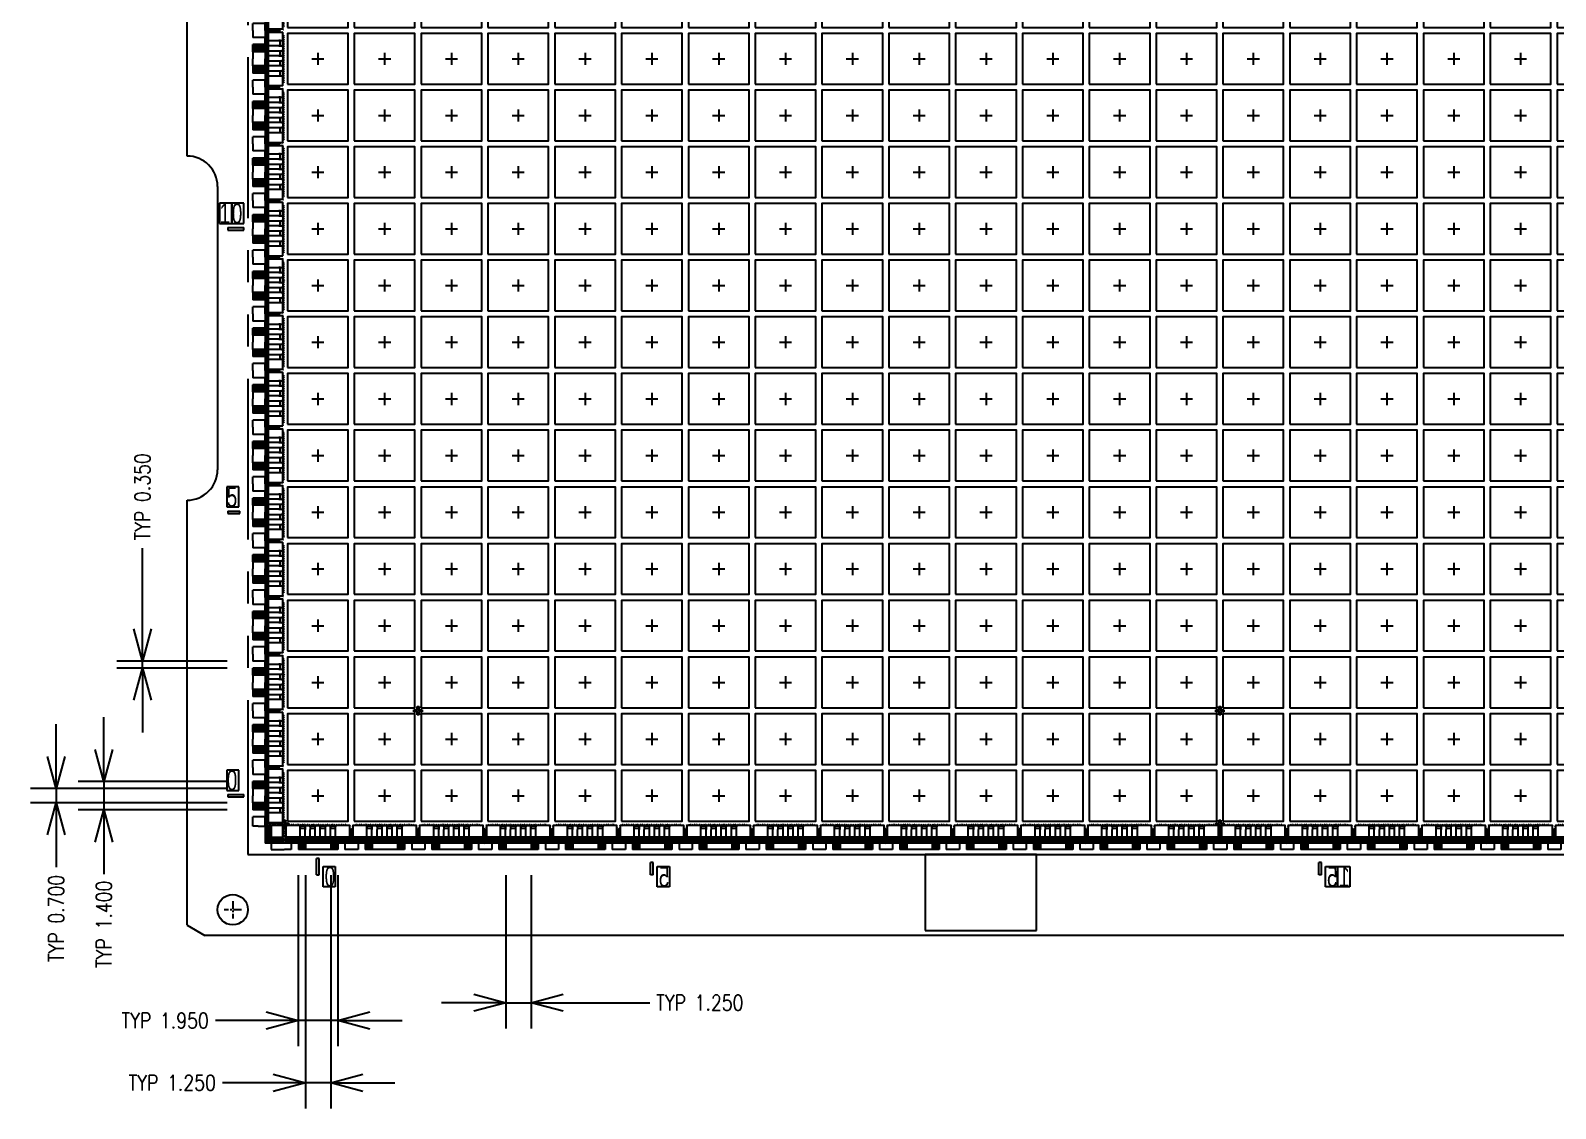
# Model space of a CAD drawing. Extents: x 24 to 818, y 14 to 516.
# Drawn here: x 54.6 to 205.2, y 272.7 to 379.2 of the extents above; entities that cross this region are included whole.
import ezdxf

# ---------------------------------------------------------------- set-up
doc = ezdxf.new("R2010")
doc.units = 0
doc.header["$LTSCALE"] = 12.7
doc.header["$MEASUREMENT"] = 0
doc.header["$PDMODE"] = 2
doc.linetypes.add('CENTER', pattern=[2, 1.25, -0.25, 0.25, -0.25])
doc.linetypes.add('PHANTOM', pattern=[2.5, 1.25, -0.25, 0.25, -0.25, 0.25, -0.25])
doc.layers.get('0').update_dxf_attribs({"linetype": 'CONTINUOUS'})
doc.layers.get('DEFPOINTS').update_dxf_attribs({"linetype": 'CONTINUOUS'})
for name, color, linetype in [('SH-02_CENTER', 2, 'CENTER'), ('SH-02_DIM', 4, 'CONTINUOUS'), ('SH-02_HATCH', 10, 'CONTINUOUS'), ('SH-02_HIDDEN', 6, 'CONTINUOUS'), ('SH-02_MISC', 5, 'CONTINUOUS'), ('SH-02_OBJECT', 7, 'CONTINUOUS'), ('SH-02_PHANTOM', 1, 'PHANTOM')]:
    doc.layers.add(name, color=color, linetype=linetype)
doc.styles.get("Standard").update_dxf_attribs({"font": 'simplex.shx', "width": 0.82})
doc.dimstyles.new('STANDARD$0', dxfattribs={"dimtxt": 0.18, "dimasz": 0.18, "dimexe": 0.18, "dimexo": 0.0625, "dimgap": 0.09, "dimtad": 0, "dimtih": 1, "dimtoh": 1, "dimdec": 4, "dimzin": 0, "dimdsep": 46, "dimtxsty": 'STANDARD', "dimcen": 0.09, "dimadec": 0, "dimazin": 0, "dimtfac": 1, "dimtdec": 4, "dimtofl": 0, "dimtmove": 0, "dimatfit": 3, "dimfxl": 1, "dimtolj": 1, "dimtzin": 0, "dimarcsym": 0})

# ---------------------------------------------------------------- blocks, each defined once
blk = doc.blocks.new('_Open30')
at = {"color": 0, "lineweight": -2}
for p, q in [((-1, 0.268), (0, 0)), ((0, 0), (-1, -0.268)), ((0, 0), (-1, 0))]:
    blk.add_line(p, q, dxfattribs=at)
blk = doc.blocks.new('*D1')
at = {"layer": 'DEFPOINTS', "color": 0, "ltscale": 0.05, "transparency": 16777216}
for p in [(76.57, 304.99), (61.85, 302.19), (76.57, 302.19)]:
    blk.add_point(p, dxfattribs=at)
at = {"layer": 'SH-02_DIM', "ltscale": 0.05, "transparency": 16777216}
for p, q in [((61.85, 308.16), (61.85, 311.34)), ((74.03, 304.99), (59.31, 304.99)), ((61.85, 304.99), (61.85, 302.19)), ((74.03, 302.19), (59.31, 302.19)), ((61.85, 299.01), (61.85, 295.84))]:
    blk.add_line(p, q, dxfattribs=at)
at = {"layer": 'SH-02_DIM', "ltscale": 0.05, "transparency": 16777216, "xscale": 3.175000000000011, "yscale": 3.175000000000011, "zscale": 3.175000000000011}
for p, rotation in [((61.85, 304.99), 270), ((61.85, 302.19), 90)]:
    blk.add_blockref('_Open30', p, dxfattribs=dict(at, rotation=rotation))
at = {"layer": 'SH-02_DIM', "ltscale": 0.05, "transparency": 16777216, "insert": (61.85, 290.88), "char_height": 1.524, "attachment_point": 5, "rotation": 90}
blk.add_mtext('\\A1;TYP 1.400', dxfattribs=at)
blk = doc.blocks.new('*D2')
at = {"layer": 'DEFPOINTS', "color": 0, "ltscale": 0.05, "transparency": 16777216}
for p in [(76.57, 304.29), (57.14, 302.89), (76.57, 302.89)]:
    blk.add_point(p, dxfattribs=at)
at = {"layer": 'SH-02_DIM', "ltscale": 0.05, "transparency": 16777216}
for p, q in [((57.14, 307.46), (57.14, 310.64)), ((74.03, 304.29), (54.6, 304.29)), ((57.14, 304.29), (57.14, 302.89)), ((74.03, 302.89), (54.6, 302.89)), ((57.14, 299.71), (57.14, 296.54))]:
    blk.add_line(p, q, dxfattribs=at)
at = {"layer": 'SH-02_DIM', "ltscale": 0.05, "transparency": 16777216, "xscale": 3.175000000000011, "yscale": 3.175000000000011, "zscale": 3.175000000000011}
for p, rotation in [((57.14, 304.29), 270), ((57.14, 302.89), 90)]:
    blk.add_blockref('_Open30', p, dxfattribs=dict(at, rotation=rotation))
at = {"layer": 'SH-02_DIM', "ltscale": 0.05, "transparency": 16777216, "insert": (57.14, 291.46), "char_height": 1.524, "attachment_point": 5, "rotation": 90}
blk.add_mtext('\\A1;TYP 0.700', dxfattribs=at)
blk = doc.blocks.new('*D13')
at = {"layer": 'DEFPOINTS', "color": 0, "ltscale": 0.05, "transparency": 16777216}
for p in [(81.05, 298.29), (84.95, 298.29), (84.95, 281.37)]:
    blk.add_point(p, dxfattribs=at)
at = {"layer": 'SH-02_DIM', "ltscale": 0.05, "transparency": 16777216}
for p, q in [((81.05, 295.75), (81.05, 278.83)), ((84.95, 295.75), (84.95, 278.83)), ((77.87, 281.37), (72.86, 281.37)), ((84.95, 281.37), (81.05, 281.37)), ((88.12, 281.37), (91.3, 281.37))]:
    blk.add_line(p, q, dxfattribs=at)
at = {"layer": 'SH-02_DIM', "ltscale": 0.05, "transparency": 16777216, "xscale": 3.175000000000011, "yscale": 3.175000000000011, "zscale": 3.175000000000011}
blk.add_blockref('_Open30', (81.05, 281.37), dxfattribs=at)
at = {"layer": 'SH-02_DIM', "ltscale": 0.05, "transparency": 16777216, "xscale": 3.175000000000011, "yscale": 3.175000000000011, "zscale": 3.175000000000011, "rotation": 180}
blk.add_blockref('_Open30', (84.95, 281.37), dxfattribs=at)
at = {"layer": 'SH-02_DIM', "ltscale": 0.05, "transparency": 16777216, "insert": (67.9, 281.37), "char_height": 1.524, "attachment_point": 5}
blk.add_mtext('\\A1;TYP 1.950', dxfattribs=at)
blk = doc.blocks.new('*D14')
at = {"layer": 'DEFPOINTS', "color": 0, "ltscale": 0.05, "transparency": 16777216}
for p in [(81.75, 298.29), (84.25, 298.29), (84.25, 275.23)]:
    blk.add_point(p, dxfattribs=at)
at = {"layer": 'SH-02_DIM', "ltscale": 0.05, "transparency": 16777216}
for p, q in [((81.75, 295.75), (81.75, 272.69)), ((84.25, 295.75), (84.25, 272.69)), ((78.57, 275.23), (73.56, 275.23)), ((84.25, 275.23), (81.75, 275.23)), ((87.42, 275.23), (90.6, 275.23))]:
    blk.add_line(p, q, dxfattribs=at)
at = {"layer": 'SH-02_DIM', "ltscale": 0.05, "transparency": 16777216, "xscale": 3.175000000000011, "yscale": 3.175000000000011, "zscale": 3.175000000000011}
blk.add_blockref('_Open30', (81.75, 275.23), dxfattribs=at)
at = {"layer": 'SH-02_DIM', "ltscale": 0.05, "transparency": 16777216, "xscale": 3.175000000000011, "yscale": 3.175000000000011, "zscale": 3.175000000000011, "rotation": 180}
blk.add_blockref('_Open30', (84.25, 275.23), dxfattribs=at)
at = {"layer": 'SH-02_DIM', "ltscale": 0.05, "transparency": 16777216, "insert": (68.6, 275.23), "char_height": 1.524, "attachment_point": 5}
blk.add_mtext('\\A1;TYP 1.250', dxfattribs=at)
blk = doc.blocks.new('*D27')
at = {"layer": 'DEFPOINTS', "color": 0, "ltscale": 0.05, "transparency": 16777216}
for p in [(101.55, 298.29), (104.05, 298.29), (104.05, 283.14)]:
    blk.add_point(p, dxfattribs=at)
at = {"layer": 'SH-02_DIM', "ltscale": 0.05, "transparency": 16777216}
for p, q in [((101.55, 295.75), (101.55, 280.6)), ((104.05, 295.75), (104.05, 280.6)), ((98.37, 283.14), (95.2, 283.14)), ((101.55, 283.14), (104.05, 283.14)), ((107.22, 283.14), (115.76, 283.14))]:
    blk.add_line(p, q, dxfattribs=at)
at = {"layer": 'SH-02_DIM', "ltscale": 0.05, "transparency": 16777216, "xscale": 3.175000000000011, "yscale": 3.175000000000011, "zscale": 3.175000000000011}
blk.add_blockref('_Open30', (101.55, 283.14), dxfattribs=at)
at = {"layer": 'SH-02_DIM', "ltscale": 0.05, "transparency": 16777216, "xscale": 3.175000000000011, "yscale": 3.175000000000011, "zscale": 3.175000000000011, "rotation": 180}
blk.add_blockref('_Open30', (104.05, 283.14), dxfattribs=at)
at = {"layer": 'SH-02_DIM', "ltscale": 0.05, "transparency": 16777216, "insert": (120.71, 283.14), "char_height": 1.524, "attachment_point": 5}
blk.add_mtext('\\A1;TYP 1.250', dxfattribs=at)
blk = doc.blocks.new('*D28')
at = {"layer": 'DEFPOINTS', "color": 0, "ltscale": 0.05, "transparency": 16777216}
for p in [(76.57, 316.89), (65.65, 316.19), (76.57, 316.19)]:
    blk.add_point(p, dxfattribs=at)
at = {"layer": 'SH-02_DIM', "ltscale": 0.05, "transparency": 16777216}
for p, q in [((65.65, 320.06), (65.65, 328.04)), ((74.03, 316.89), (63.11, 316.89)), ((65.65, 316.19), (65.65, 316.89)), ((74.03, 316.19), (63.11, 316.19)), ((65.65, 313.01), (65.65, 309.84))]:
    blk.add_line(p, q, dxfattribs=at)
at = {"layer": 'SH-02_DIM', "ltscale": 0.05, "transparency": 16777216, "xscale": 3.175000000000011, "yscale": 3.175000000000011, "zscale": 3.175000000000011}
for p, rotation in [((65.65, 316.89), 270), ((65.65, 316.19), 90)]:
    blk.add_blockref('_Open30', p, dxfattribs=dict(at, rotation=rotation))
at = {"layer": 'SH-02_DIM', "ltscale": 0.05, "transparency": 16777216, "insert": (65.65, 333.11), "char_height": 1.524, "attachment_point": 5, "rotation": 90}
blk.add_mtext('\\A1;TYP 0.350', dxfattribs=at)
blk = doc.blocks.new('corner')
at = {"layer": 'SH-02_HATCH', "ltscale": 0.05}
h = blk.add_hatch(dxfattribs=at)
h.set_pattern_fill('ANSI31', color=256)
h.paths.add_polyline_path([(79.67, 300.39), (79.57, 300.39), (79.57, 300.59), (79.57, 300.69), (79.47, 300.69), (79.27, 300.69), (79.27, 300.79), (77.77, 300.79), (77.77, 300.59), (77.77, 298.89), (78.37, 298.89), (79.67, 298.89)])
h.paths.add_polyline_path([(78.37, 299.49), (78.37, 300.64), (79.52, 300.64), (79.52, 299.49)], flags=16)
at = {"layer": 'SH-02_OBJECT', "ltscale": 0.05}
for p, q in [((76.57, 300.59), (76.57, 300.79)), ((77.07, 300.59), (76.57, 300.59)), ((77.07, 300.59), (77.77, 300.59)), ((77.77, 300.59), (77.77, 300.79)), ((77.77, 300.59), (77.77, 298.89)), ((78.37, 298.89), (77.77, 298.89)), ((79.67, 298.89), (78.37, 298.89)), ((78.37, 298.89), (78.37, 298.29)), ((78.37, 298.29), (79.67, 298.29))]:
    blk.add_line(p, q, dxfattribs=at)
blk.add_lwpolyline([(79.52, 300.64), (78.37, 300.64), (78.37, 299.49), (79.52, 299.49)], close=True, dxfattribs=at)
blk = doc.blocks.new('A$C69FE2559')
at = {"layer": 'SH-02_CENTER', "ltscale": 0.05}
for p, q in [((1.5, 1.8), (1.5, 1.2)), ((1.2, 1.5), (1.8, 1.5))]:
    blk.add_line(p, q, dxfattribs=at)
at = {"layer": 'SH-02_MISC', "ltscale": 0.05}
blk.add_lwpolyline([(0, 0.25), (3, 0.25), (3, 2.75), (0, 2.75)], close=True, dxfattribs=at)
blk = doc.blocks.new('A$Cd491f884')
at = {"layer": 'SH-02_HATCH', "ltscale": 0.05}
h = blk.add_hatch(dxfattribs=at)
h.set_pattern_fill('ANSI31', color=256)
h.set_pattern_definition([(45, (-79.67464, -298.28592), (-0.08838835, 0.08838835), [])])
h.paths.add_polyline_path([(6.6, 2.1), (6.5, 2.1), (6.5, 2.3), (6.5, 2.4), (6.4, 2.4), (6.2, 2.4), (6.2, 2.5), (0.4, 2.5), (0.4, 2.4), (0.2, 2.4), (0.1, 2.4), (0.1, 2.3), (0.1, 2.1), (0, 2.1), (0, 0.6), (0.68, 0.6), (1.38, 0.6), (1.38, 0), (2.08, 0), (2.08, 0.6), (4.58, 0.6), (4.58, 0), (5.28, 0), (5.28, 0.6), (5.98, 0.6), (6.6, 0.6)])
h.paths.add_polyline_path([(0.15, 1.2), (0.15, 2.35), (1.45, 2.35, -0.267949), (1.54, 2.3), (1.58, 2.3, -0.258777), (1.72, 2.38), (1.88, 2.38, -0.258777), (2.02, 2.3), (2.06, 2.3, -0.267949), (2.15, 2.35), (2.45, 2.35, -0.267949), (2.54, 2.3), (2.58, 2.3, -0.258777), (2.72, 2.38), (2.88, 2.38, -0.258777), (3.02, 2.3), (3.06, 2.3, -0.267949), (3.15, 2.35), (3.45, 2.35, -0.267949), (3.54, 2.3), (3.58, 2.3, -0.258777), (3.72, 2.38), (3.88, 2.38, -0.258777), (4.02, 2.3), (4.06, 2.3, -0.267949), (4.15, 2.35), (4.45, 2.35, -0.267949), (4.54, 2.3), (4.58, 2.3, -0.258777), (4.72, 2.38), (4.88, 2.38, -0.258777), (5.02, 2.3), (5.06, 2.3, -0.267949), (5.15, 2.35), (6.45, 2.35), (6.45, 1.2)], flags=16)
h.paths.add_polyline_path([(2.45, 1.5), (2.45, 1.95), (2.55, 1.95), (2.55, 2.05), (3.05, 2.05), (3.05, 1.95), (3.15, 1.95), (3.15, 1.5)], flags=0)
h.paths.add_polyline_path([(3.45, 1.5), (3.45, 1.95), (3.55, 1.95), (3.55, 2.05), (4.05, 2.05), (4.05, 1.95), (4.15, 1.95), (4.15, 1.5)], flags=0)
h.paths.add_polyline_path([(2.15, 1.5), (1.45, 1.5), (1.45, 1.95), (1.55, 1.95), (1.55, 2.05), (2.05, 2.05), (2.05, 1.95), (2.15, 1.95)], flags=0)
h.paths.add_polyline_path([(4.45, 1.5), (4.45, 1.95), (4.55, 1.95), (4.55, 2.05), (5.05, 2.05), (5.05, 1.95), (5.15, 1.95), (5.15, 1.5)], flags=0)
at = {"layer": 'SH-02_HIDDEN'}
for p, q in [((2.06, 2.3), (1.54, 2.3)), ((2.05, 2.05), (1.55, 2.05)), ((3.06, 2.3), (2.54, 2.3)), ((3.05, 2.05), (2.55, 2.05)), ((4.06, 2.3), (3.54, 2.3)), ((4.05, 2.05), (3.55, 2.05)), ((5.06, 2.3), (4.54, 2.3)), ((5.05, 2.05), (4.55, 2.05))]:
    blk.add_line(p, q, dxfattribs=at)
at = {"layer": 'SH-02_OBJECT'}
for p, q in [((1.55, 1.95), (1.55, 2.25)), ((2.05, 2.25), (2.05, 1.95)), ((2.15, 2.35), (2.45, 2.35)), ((2.55, 2.25), (2.55, 1.95)), ((3.05, 1.95), (3.05, 2.25)), ((3.15, 2.35), (3.45, 2.35)), ((3.55, 1.95), (3.55, 2.25)), ((4.15, 2.35), (4.45, 2.35)), ((1.38, 0.6), (0.68, 0.6)), ((1.38, 0.6), (1.38, 0)), ((2.08, 0), (1.38, 0)), ((5.28, 0), (4.58, 0)), ((5.28, 0.6), (5.28, 0)), ((5.98, 0.6), (5.28, 0.6))]:
    blk.add_line(p, q, dxfattribs=at)
at = {"layer": 'SH-02_OBJECT', "linetype": 'Continuous', "ltscale": 1.25}
for p, q in [((1.55, 1.2), (1.55, 1.95)), ((1.72, 2.38), (1.88, 2.38)), ((2.05, 1.2), (2.05, 1.95)), ((2.55, 1.2), (2.55, 1.95)), ((2.72, 2.38), (2.88, 2.38)), ((3.05, 1.2), (3.05, 1.95)), ((3.55, 1.2), (3.55, 1.95)), ((3.72, 2.38), (3.88, 2.38)), ((4.05, 1.95), (4.05, 2.25)), ((4.05, 1.2), (4.05, 1.95)), ((4.55, 1.95), (4.55, 2.25)), ((4.55, 1.2), (4.55, 1.95)), ((4.72, 2.38), (4.88, 2.38)), ((5.05, 1.95), (5.05, 2.25)), ((5.05, 1.2), (5.05, 1.95))]:
    blk.add_line(p, q, dxfattribs=at)
at = {"layer": 'SH-02_OBJECT', "ltscale": 0.05}
for p, q in [((0.68, 0.6), (0, 0.6)), ((0.68, 0), (0, 0)), ((6.45, 1.2), (0.15, 1.2)), ((0.68, 0.6), (0.68, 0)), ((4.58, 0.6), (2.08, 0.6)), ((2.08, 0.6), (2.08, 0)), ((4.58, 0), (2.08, 0)), ((4.58, 0.6), (4.58, 0)), ((6.6, 0.6), (5.98, 0.6)), ((5.98, 0.6), (5.98, 0)), ((6.6, 0), (5.98, 0))]:
    blk.add_line(p, q, dxfattribs=at)
at = {"layer": 'SH-02_OBJECT'}
for points in [[(1.45, 2.35), (0.15, 2.35), (0.15, 1.2)], [(6.45, 1.2), (6.45, 2.35), (5.15, 2.35)]]:
    blk.add_lwpolyline(points, dxfattribs=at)
for centre, start, end in [((1.45, 2.25), 0, 90), ((2.15, 2.25), 90, 180), ((2.45, 2.25), 0, 90), ((3.15, 2.25), 90, 180), ((3.45, 2.25), 0, 90), ((4.15, 2.25), 90, 180), ((4.45, 2.25), 0, 90), ((5.15, 2.25), 90, 180)]:
    blk.add_arc(centre, 0.1, start, end, dxfattribs=at)
at = {"layer": 'SH-02_OBJECT', "linetype": 'Continuous', "ltscale": 1.25}
for centre, start, end in [((1.72, 2.21), 90, 180), ((1.88, 2.21), 0, 90), ((2.72, 2.21), 90, 180), ((2.88, 2.21), 0, 90), ((3.72, 2.21), 90, 180), ((3.88, 2.21), 0, 90), ((4.72, 2.21), 90, 180), ((4.88, 2.21), 0, 90)]:
    blk.add_arc(centre, 0.17, start, end, dxfattribs=at)
blk = doc.blocks.new('A$Ce872bf26')
at = {"layer": 'SH-02_HIDDEN', "ltscale": 0.05}
for p, q in [((0.1, 0.25), (0.1, 0.15)), ((0.25, 0.3), (0.15, 0.3)), ((0.15, 0.15), (0.25, 0.25)), ((0.25, 0.1), (0.15, 0.1)), ((0.3, 0.25), (0.3, 0.15))]:
    blk.add_line(p, q, dxfattribs=at)
at = {"layer": 'SH-02_OBJECT', "ltscale": 0.05}
for p, q in [((0, 0.15), (0, 0.25)), ((0, 0.25), (0.1, 0.25)), ((0.1, 0.15), (0, 0.15)), ((0.1, 0.25), (0.15, 0.25)), ((0.15, 0.15), (0.1, 0.15)), ((0.15, 0.3), (0.15, 0.4)), ((0.15, 0.4), (0.25, 0.4)), ((0.15, 0.25), (0.15, 0.3)), ((0.15, 0.1), (0.15, 0.15)), ((0.15, 0), (0.15, 0.1)), ((0.25, 0.4), (0.25, 0.3)), ((0.25, 0.3), (0.25, 0.25)), ((0.25, 0.25), (0.3, 0.25)), ((0.3, 0.15), (0.25, 0.15)), ((0.25, 0.15), (0.25, 0.1)), ((0.25, 0.1), (0.25, 0)), ((0.3, 0.25), (0.4, 0.25)), ((0.4, 0.15), (0.3, 0.15)), ((0.4, 0.25), (0.4, 0.15)), ((0.25, 0), (0.15, 0))]:
    blk.add_line(p, q, dxfattribs=at)
blk = doc.blocks.new('A$C84f42695')
at = {"layer": 'SH-02_HATCH', "ltscale": 0.05}
h = blk.add_hatch(dxfattribs=at)
h.set_pattern_fill('ANSI31', color=256, scale=0.5)
h.set_pattern_definition([(45, (-38.28732, -150.39296), (-0.044194174, 0.044194174), [])])
h.paths.add_polyline_path([(1.55, 2.6), (1.5, 2.6), (1.5, 2.7), (1.5, 2.75), (1.45, 2.75), (1.35, 2.75), (1.35, 2.8), (0.6, 2.8), (0.6, 2.45), (0.6, 2.1), (0, 2.1), (0, 1.75), (0.6, 1.75), (0.6, 1.4), (0.6, 1.05), (0, 1.05), (0, 0.7), (0.6, 0.7), (0.6, 0.35), (0.6, 0), (1.35, 0), (1.35, 0.05), (1.45, 0.05), (1.5, 0.05), (1.5, 0.1), (1.5, 0.2), (1.55, 0.2)])
h.paths.add_polyline_path([(0.75, 2.725), (1.475, 2.725), (1.475, 2.35, -0.267949), (1.45, 2.307), (1.45, 2.287, -0.258777), (1.49, 2.215), (1.49, 2.135, -0.258777), (1.45, 2.063), (1.45, 2.043, -0.267949), (1.475, 2), (1.475, 1.85, -0.267949), (1.45, 1.807), (1.45, 1.787, -0.258777), (1.49, 1.715), (1.49, 1.635, -0.258777), (1.45, 1.563), (1.45, 1.543, -0.267949), (1.475, 1.5), (1.475, 1.35, -0.267949), (1.45, 1.307), (1.45, 1.287, -0.258777), (1.49, 1.215), (1.49, 1.135, -0.258777), (1.45, 1.063), (1.45, 1.043, -0.267949), (1.475, 1), (1.475, 0.85, -0.267949), (1.45, 0.807), (1.45, 0.787, -0.258777), (1.49, 0.715), (1.49, 0.635, -0.258777), (1.45, 0.563), (1.45, 0.543, -0.267949), (1.475, 0.5), (1.475, 0.075), (0.75, 0.075)], flags=16)
h.paths.add_polyline_path([(0.95, 1.85), (1.275, 1.85), (1.275, 1.8), (1.325, 1.8), (1.325, 1.55), (1.275, 1.55), (1.275, 1.5), (0.95, 1.5)], flags=0)
h.paths.add_polyline_path([(0.95, 2), (0.95, 2.35), (1.275, 2.35), (1.275, 2.3), (1.325, 2.3), (1.325, 2.05), (1.275, 2.05), (1.275, 2)], flags=0)
h.paths.add_polyline_path([(0.95, 1.35), (1.275, 1.35), (1.275, 1.3), (1.325, 1.3), (1.325, 1.05), (1.275, 1.05), (1.275, 1), (0.95, 1)], flags=0)
h.paths.add_polyline_path([(0.95, 0.85), (1.275, 0.85), (1.275, 0.8), (1.325, 0.8), (1.325, 0.55), (1.275, 0.55), (1.275, 0.5), (0.95, 0.5)], flags=0)
at = {"layer": 'SH-02_HIDDEN'}
for p, q in [((1.325, 2.3), (1.325, 2.05)), ((1.45, 2.307), (1.45, 2.043)), ((1.325, 1.8), (1.325, 1.55)), ((1.45, 1.807), (1.45, 1.543)), ((1.325, 1.3), (1.325, 1.05)), ((1.325, 0.8), (1.325, 0.55)), ((1.45, 1.307), (1.45, 1.043)), ((1.45, 0.807), (1.45, 0.543))]:
    blk.add_line(p, q, dxfattribs=at)
at = {"layer": 'SH-02_OBJECT', "ltscale": 0.05}
for p, q in [((0, 2.8), (0, 2.45)), ((0.6, 2.45), (0, 2.45)), ((0.6, 2.8), (0.6, 2.45)), ((0.6, 2.1), (0.6, 2.45)), ((0.75, 2.725), (0.75, 0.075)), ((0.6, 2.1), (0, 2.1)), ((0, 1.75), (0, 2.1)), ((0.6, 1.75), (0, 1.75)), ((0, 1.75), (0, 1.4)), ((0.6, 1.75), (0.6, 1.4)), ((1.475, 2), (1.475, 1.85)), ((0, 1.05), (0, 1.4)), ((0.6, 1.05), (0, 1.05)), ((0, 1.05), (0, 0.7)), ((0.6, 1.05), (0.6, 1.4)), ((1.475, 1.5), (1.475, 1.35)), ((1.475, 1), (1.475, 0.85)), ((0.6, 0.7), (0, 0.7)), ((0.6, 0.35), (0, 0.35)), ((0, 0), (0, 0.35)), ((0.6, 0.7), (0.6, 0.35)), ((0.6, 0), (0.6, 0.35))]:
    blk.add_line(p, q, dxfattribs=at)
at = {"layer": 'SH-02_OBJECT'}
for p, q in [((0.75, 2.725), (1.475, 2.725)), ((1.475, 2.35), (1.475, 2.725)), ((1.275, 1.3), (1.425, 1.3)), ((1.425, 1.05), (1.275, 1.05)), ((1.275, 0.8), (1.425, 0.8)), ((0.75, 0.075), (1.475, 0.075)), ((1.425, 0.55), (1.275, 0.55)), ((1.475, 0.075), (1.475, 0.5))]:
    blk.add_line(p, q, dxfattribs=at)
at = {"layer": 'SH-02_OBJECT', "linetype": 'Continuous', "ltscale": 1.25}
for p, q in [((0.75, 2.3), (1.325, 2.3)), ((0.75, 2.3), (1.325, 2.3)), ((1.365, 2.3), (1.275, 2.3)), ((1.275, 2.3), (1.425, 2.3)), ((1.325, 2.05), (0.75, 2.05)), ((0.75, 1.8), (1.275, 1.8)), ((1.325, 1.55), (0.75, 1.55)), ((1.25, 1.8), (1.425, 1.8)), ((1.275, 2.05), (1.425, 2.05)), ((1.275, 1.55), (1.365, 1.55)), ((1.275, 1.55), (1.425, 1.55)), ((1.49, 2.135), (1.49, 2.215)), ((1.49, 1.635), (1.49, 1.715)), ((0.75, 1.3), (1.275, 1.3)), ((1.275, 1.05), (0.75, 1.05)), ((0.75, 0.8), (1.275, 0.8)), ((1.49, 1.135), (1.49, 1.215)), ((1.325, 0.55), (0.75, 0.55)), ((1.49, 0.635), (1.49, 0.715))]:
    blk.add_line(p, q, dxfattribs=at)
for centre, start, end in [((1.405, 2.215), 360, 90), ((1.405, 2.135), 270, 0), ((1.405, 1.715), 360, 90), ((1.405, 1.635), 270, 0), ((1.405, 1.215), 360, 90), ((1.405, 1.135), 270, 0), ((1.405, 0.715), 360, 90), ((1.405, 0.635), 270, 0)]:
    blk.add_arc(centre, 0.085, start, end, dxfattribs=at)
at = {"layer": 'SH-02_OBJECT'}
for centre, start, end in [((1.425, 2.35), 270, 0), ((1.425, 2), 0, 90), ((1.425, 1.85), 270, 0), ((1.425, 1.5), 0, 90), ((1.425, 1.35), 270, 0), ((1.425, 1), 0, 90), ((1.425, 0.85), 270, 0), ((1.425, 0.5), 0, 90)]:
    blk.add_arc(centre, 0.05, start, end, dxfattribs=at)

msp = doc.modelspace()

# ---------------------------------------------------------------- linework, layer by layer
at = {"layer": 'SH-02_CENTER', "ltscale": 0.05}
for p, q in [((75.43464, 292.32592), (73.71464, 292.32592)), ((74.57464, 293.18592), (74.57464, 291.46592))]:
    msp.add_line(p, q, dxfattribs=at)
at = {"layer": 'SH-02_HIDDEN', "ltscale": 0.05}
for p, q in [((82.84964, 295.78592), (82.84964, 297.38592)), ((83.09964, 297.38592), (82.84964, 297.38592)), ((83.09964, 295.78592), (83.09964, 297.38592)), ((116.09964, 296.98592), (115.84964, 296.98592)), ((115.84964, 295.78592), (115.84964, 296.98592)), ((116.09964, 295.78592), (116.09964, 296.98592)), ((182.09964, 296.98592), (181.84964, 296.98592)), ((181.84964, 295.78592), (181.84964, 296.98592)), ((182.09964, 295.78592), (182.09964, 296.98592)), ((82.84964, 295.78592), (83.09964, 295.78592)), ((116.09964, 295.78592), (115.84964, 295.78592)), ((182.09964, 295.78592), (181.84964, 295.78592))]:
    msp.add_line(p, q, dxfattribs=at)
at = {"layer": 'SH-02_OBJECT'}
for p, q in [((70.07464, 366.78592), (70.07464, 402.78592)), ((73.07464, 363.78592), (73.07464, 335.78592)), ((70.07464, 290.78592), (70.07464, 332.78592)), ((70.07464, 290.78592), (71.80669, 289.78592)), ((668.34259, 289.78592), (71.80669, 289.78592))]:
    msp.add_line(p, q, dxfattribs=at)
at = {"layer": 'SH-02_OBJECT', "ltscale": 0.05}
for p, q in [((74.07464, 359.71092), (75.67464, 359.71092)), ((74.07464, 359.71092), (74.07464, 359.46092)), ((74.07464, 359.46092), (75.67464, 359.46092)), ((75.67464, 359.46092), (75.67464, 359.71092)), ((74.07464, 331.71092), (75.27464, 331.71092)), ((74.07464, 331.71092), (74.07464, 331.46092)), ((74.07464, 331.46092), (75.27464, 331.46092)), ((75.27464, 331.46092), (75.27464, 331.71092)), ((74.07464, 303.71092), (75.67464, 303.71092)), ((74.07464, 303.71092), (74.07464, 303.46092)), ((74.07464, 303.46092), (75.67464, 303.46092)), ((75.67464, 303.46092), (75.67464, 303.71092))]:
    msp.add_line(p, q, dxfattribs=at)
at = {"layer": 'SH-02_OBJECT'}
msp.add_circle((74.57464, 292.32592), 1.5, dxfattribs=at)
for centre, start, end in [((70.07464, 363.78592), 0, 90), ((70.07464, 335.78592), 270, 0)]:
    msp.add_arc(centre, 3, start, end, dxfattribs=at)
at = {"layer": 'SH-02_PHANTOM'}
msp.add_line((76.07464, 471.78592), (76.07464, 297.78592), dxfattribs=at)
at = {"layer": 'SH-02_PHANTOM', "linetype": 'Continuous'}
msp.add_line((76.07464, 297.78592), (664.07464, 297.78592), dxfattribs=at)
at = {"layer": 'SH-02_PHANTOM'}
for points in [[(662.32464, 470.38592), (77.82464, 470.38592), (77.82464, 299.18592), (662.32464, 299.18592)], [(73.27464, 360.11092), (74.47464, 360.11092), (74.47464, 362.11092), (73.27464, 362.11092)], [(74.47464, 360.11092), (75.67464, 360.11092), (75.67464, 362.11092), (74.47464, 362.11092)], [(73.97464, 332.11092), (75.17464, 332.11092), (75.17464, 334.11092), (73.97464, 334.11092)], [(73.97464, 304.11092), (75.17464, 304.11092), (75.17464, 306.11092), (73.97464, 306.11092)], [(153.94964, 290.28592), (153.94964, 297.78592), (142.94964, 297.78592), (142.94964, 290.28592)], [(84.69964, 294.58592), (83.49964, 294.58592), (83.49964, 296.58592), (84.69964, 296.58592)], [(117.69964, 294.58592), (116.49964, 294.58592), (116.49964, 296.58592), (117.69964, 296.58592)], [(183.69964, 294.58592), (182.49964, 294.58592), (182.49964, 296.58592), (183.69964, 296.58592)], [(184.89964, 294.58592), (183.69964, 294.58592), (183.69964, 296.58592), (184.89964, 296.58592)]]:
    msp.add_lwpolyline(points, close=True, dxfattribs=at)

# ---------------------------------------------------------------- block references
at = {"layer": 'SH-02_HATCH'}
msp.add_blockref('corner', (0, 0), dxfattribs=at)
at = {"layer": 'SH-02_HIDDEN', "ltscale": 0.05, "xscale": 2, "yscale": 2, "zscale": 2, "row_count": 30, "column_count": 1, "row_spacing": 5.599999999980582, "column_spacing": 0}
msp.add_blockref('A$C84f42695', (76.57464, 300.78592), dxfattribs=at)
at = {"layer": 'SH-02_HIDDEN', "ltscale": 0.05, "xscale": 2, "yscale": 2, "zscale": 2}
for p in [(92.47464, 311.58592), (171.67464, 311.58592), (79.27464, 300.38592), (171.67464, 300.38592)]:
    msp.add_blockref('A$Ce872bf26', p, dxfattribs=at)
at = {"layer": 'SH-02_HIDDEN', "ltscale": 0.05, "row_count": 1, "column_count": 88, "row_spacing": 5.599999999999999, "column_spacing": 6.599999999999909}
msp.add_blockref('A$Cd491f884', (79.67464, 298.28592), dxfattribs=at)
at = {"layer": 'SH-02_MISC', "ltscale": 0.05, "xscale": 2, "yscale": 2, "zscale": 2, "row_count": 30, "column_count": 88, "row_spacing": 5.599999999999999, "column_spacing": 6.599999999999999}
msp.add_blockref('A$C69FE2559', (79.97464, 300.58592), dxfattribs=at)

# ---------------------------------------------------------------- texts
at = {"layer": 'SH-02_HIDDEN', "extrusion": (0, 0, -1), "char_height": 2, "width": 1.2, "attachment_point": 1, "text_direction": (-1, 0, 0)}
for s, insert in [('{\\fSwis721 BdCnOul BT|b0|i0|c0|p82;0}', (84.69964, 296.58592)), ('{\\fSwis721 BdCnOul BT|b0|i0|c0|p82;5}', (117.69964, 296.58592)), ('{\\fSwis721 BdCnOul BT|b0|i0|c0|p82;5}', (183.69964, 296.58592)), ('{\\fSwis721 BdCnOul BT|b0|i0|c0|p82;1}', (184.89964, 296.58592))]:
    msp.add_mtext(s, dxfattribs=dict(at, insert=insert))
at = {"layer": 'SH-02_OBJECT', "char_height": 2, "width": 1.2, "attachment_point": 1}
for s, insert in [('{\\fSwis721 BdCnOul BT|b0|i0|c0|p82;1}', (73.27464, 362.11092)), ('{\\fSwis721 BdCnOul BT|b0|i0|c0|p82;0}', (74.47464, 362.11092)), ('{\\fSwis721 BdCnOul BT|b0|i0|c0|p82;5}', (73.97464, 334.11092)), ('{\\fSwis721 BdCnOul BT|b0|i0|c0|p82;0}', (73.97464, 306.11092))]:
    msp.add_mtext(s, dxfattribs=dict(at, insert=insert))

# ---------------------------------------------------------------- dimensions: what is measured, and where the dimension line sits
at = {"layer": 'SH-02_DIM', "ltscale": 0.05}
dim = msp.add_linear_dim(base=(65.64756, 316.18592), p1=(76.57464, 316.88592), p2=(76.57464, 316.18592), angle=90, text='TYP<>', dimstyle='STANDARD$0', override={"dimscale": 25.4, "dimtxt": 0.06, "dimasz": 0.125, "dimexe": 0.1, "dimexo": 0.1, "dimgap": 0.01, "dimtih": 0, "dimtoh": 0, "dimdec": 3, "dimlfac": 0.5, "dimzin": 1, "dimpost": ' <>\\X', "dimblk": 'Open30', "dimcen": -0.09, "dimclrd": 256, "dimclre": 256, "dimclrt": 256, "dimazin": 1, "dimtp": 0.03, "dimtm": 0.03, "dimtofl": 1, "dimldrblk": 'Open30', "dimlwd": -1, "dimlwe": -1}, dxfattribs=at)
dim.commit()
dim.dimension.update_dxf_attribs({"geometry": '*D28', "text_midpoint": (65.64756, 333.11011), "dimtype": 128})
for base, p1, p2, picture, middle in [((57.13893, 302.88592), (76.57464, 304.28592), (76.57464, 302.88592), '*D2', (57.13893, 291.46173)), ((61.84551, 302.18592), (76.57464, 304.98592), (76.57464, 302.18592), '*D1', (61.84551, 290.88074))]:
    dim = msp.add_linear_dim(base=base, p1=p1, p2=p2, angle=90, text='TYP<>', dimstyle='STANDARD$0', override={"dimscale": 25.4, "dimtxt": 0.06, "dimasz": 0.125, "dimexe": 0.1, "dimexo": 0.1, "dimgap": 0.01, "dimtih": 0, "dimtoh": 0, "dimdec": 3, "dimlfac": 0.5, "dimzin": 1, "dimpost": ' <>\\X', "dimblk": 'Open30', "dimcen": -0.09, "dimclrd": 256, "dimclre": 256, "dimclrt": 256, "dimazin": 1, "dimtp": 0.03, "dimtm": 0.03, "dimtofl": 1, "dimldrblk": 'Open30', "dimlwd": -1, "dimlwe": -1}, dxfattribs=at)
    dim.commit()
    dim.dimension.update_dxf_attribs({"geometry": picture, "text_midpoint": middle})
for base, p1, p2, picture, middle in [((84.94964, 281.37023), (81.04964, 298.28592), (84.94964, 298.28592), '*D13', (67.90044, 281.37023)), ((84.24964, 275.22621), (81.74964, 298.28592), (84.24964, 298.28592), '*D14', (68.60044, 275.22621)), ((104.04964, 283.14147), (101.54964, 298.28592), (104.04964, 298.28592), '*D27', (120.71478, 283.14147))]:
    dim = msp.add_linear_dim(base=base, p1=p1, p2=p2, text='TYP<>', dimstyle='STANDARD$0', override={"dimscale": 25.4, "dimtxt": 0.06, "dimasz": 0.125, "dimexe": 0.1, "dimexo": 0.1, "dimgap": 0.01, "dimtih": 0, "dimtoh": 0, "dimdec": 3, "dimlfac": 0.5, "dimzin": 1, "dimpost": ' <>\\X', "dimblk": 'Open30', "dimcen": -0.09, "dimclrd": 256, "dimclre": 256, "dimclrt": 256, "dimazin": 1, "dimtp": 0.03, "dimtm": 0.03, "dimtofl": 1, "dimldrblk": 'Open30', "dimlwd": -1, "dimlwe": -1}, dxfattribs=at)
    dim.commit()
    dim.dimension.update_dxf_attribs({"geometry": picture, "text_midpoint": middle, "dimtype": 128})

doc.saveas('drawing.dxf')
